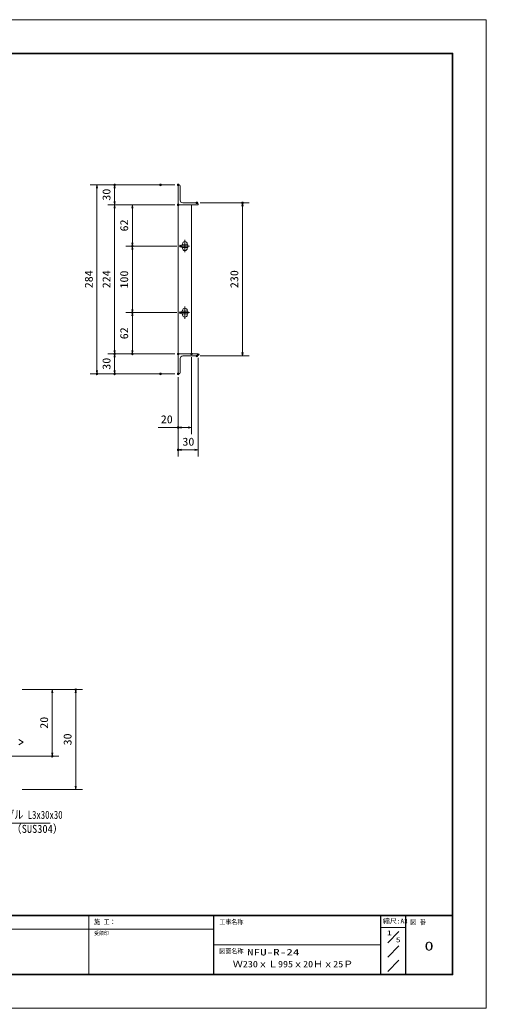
# Model space of a CAD drawing. Units: millimetres, scale not verified, with parts at other scales. Extents: x -1050 to 1050, y -742 to 742.
# Drawn here: x 350 to 1050, y -742 to 742 of the extents above; entities that cross this region are included whole.
import ezdxf
from ezdxf.enums import TextEntityAlignment as Align

# ---------------------------------------------------------------- set-up
doc = ezdxf.new("R2010")
doc.units = ezdxf.units.MM
doc.header["$LTSCALE"] = 5
doc.header["$PDMODE"] = 32
doc.header["$PDSIZE"] = 2.5
for name, pattern in [('CHAIN1', [8, 5, -1, 1, -1]), ('DASHED1', [1.8, 1.2, -0.6]), ('DOUBLE_CHAIN1', [8.8, 5, -1, 0.6, -0.6, 0.6, -1])]:
    doc.linetypes.add(name, pattern=pattern)
for name, color, linetype, lineweight in [('0-0_7-図\u3000枠', 4, 'Continuous', 9), ('0-1_寸法注釈', 2, 'Continuous', 9), ('0-2_蓋', 5, 'Continuous', 9), ('0-3_0', 5, 'Continuous', 9), ('0-4_DEFPOINTS', 134, 'Continuous', 9), ('0-5_中心線', 6, 'CHAIN1', 9), ('0-8_想像線', 134, 'DOUBLE_CHAIN1', 9), ('0-9_1-外形線', 7, 'Continuous', 9), ('0-A_2-中心線', 1, 'CHAIN1', 9), ('0-B_3-点\u3000線', 6, 'DASHED1', 9), ('0-D_5-仮想線', 3, 'DOUBLE_CHAIN1', 9), ('0-E_6-寸法文字', 7, 'Continuous', 9)]:
    doc.layers.add(name, color=color, linetype=linetype, lineweight=lineweight)
doc.styles.add('ＭＳ ゴシック', font='')
doc.styles.get('ＭＳ ゴシック').set_extended_font_data('MS Gothic')

# ---------------------------------------------------------------- blocks, each defined once
blk = doc.blocks.new('_OPEN')
at = {"layer": '0-3_0', "color": 2}
blk.add_line((0, 0), (-5, 0), dxfattribs=at)
blk.add_lwpolyline([(-5, 0.833), (0, 0), (-5, -0.833)], dxfattribs=at)

msp = doc.modelspace()

# ---------------------------------------------------------------- linework, layer by layer
at = {"layer": '0-0_7-図\u3000枠'}
for p, q in [((-973.75, 691.25), (998.75, 691.25)), ((998.75, -691.25), (998.75, 691.25)), ((998.75, -602.5), (-973.75, -602.5)), ((998.75, -603.75), (-973.75, -603.75)), ((453.75, -691.25), (453.75, -603.75)), ((640.5, -691.25), (640.5, -603.75)), ((641.25, -691.25), (641.25, -603.75)), ((891.25, -691.25), (891.25, -603.75)), ((892, -691.25), (892, -603.75)), ((928.75, -691.25), (928.75, -603.75)), ((929.5, -691.25), (929.5, -603.75)), ((928.75, -621.25), (892, -621.25)), ((640.5, -623.75), (116.25, -623.75)), ((919.085, -627.292), (902.216, -644.161)), ((891.25, -647.5), (641.25, -647.5)), ((919.085, -648.767), (902.216, -665.636)), ((919.085, -670.242), (902.216, -687.111)), ((1000, -692.5), (-975, -692.5)), ((998.75, -691.25), (-973.75, -691.25))]:
    msp.add_line(p, q, dxfattribs=at)
at = {"layer": '0-0_7-図\u3000枠', "color": 5}
msp.add_line((998.547, -691.25), (998.75, -691.25), dxfattribs=at)
at = {"layer": '0-0_7-図\u3000枠'}
msp.add_lwpolyline([(-975, 692.5), (1000, 692.5), (1000, -692.5)], dxfattribs=at)
at = {"layer": '0-1_寸法注釈'}
for p, q in [((556.132, 494.475), (455.75, 494.475)), ((582.663, 494.475), (482.282, 494.475)), ((465.75, 489.475), (465.75, 215.475)), ((492.282, 469.475), (492.282, 489.475)), ((582.663, 464.475), (482.282, 464.475)), ((582.663, 464.475), (482.282, 464.475)), ((582.663, 464.475), (508.813, 464.475)), ((620.663, 467.475), (694.121, 467.475)), ((684.121, 242.475), (684.121, 462.475)), ((492.282, 459.475), (492.282, 245.475)), ((518.813, 459.475), (518.813, 407.475)), ((585.854, 402.475), (508.813, 402.475)), ((585.854, 402.475), (508.813, 402.475)), ((518.813, 397.475), (518.813, 307.475)), ((585.854, 302.475), (508.813, 302.475)), ((585.854, 302.475), (508.813, 302.475)), ((518.813, 297.475), (518.813, 245.475)), ((582.663, 240.475), (482.282, 240.475)), ((582.663, 240.475), (482.282, 240.475)), ((582.663, 240.475), (508.813, 240.475)), ((492.282, 235.475), (492.282, 215.475)), ((607.663, 235.475), (607.663, 119.975)), ((617.663, 234.475), (617.663, 86.344)), ((620.663, 237.475), (694.121, 237.475)), ((556.132, 210.475), (455.75, 210.475)), ((582.663, 210.475), (482.282, 210.475)), ((587.663, 205.475), (587.663, 119.975)), ((587.663, 205.475), (587.663, 86.344)), ((587.663, 129.975), (557.817, 129.975)), ((602.663, 129.975), (592.663, 129.975)), ((612.663, 96.344), (592.663, 96.344)), ((353.5, -263.884), (443.851, -263.884)), ((353.5, -263.884), (408.665, -263.884)), ((398.665, -268.884), (398.665, -358.884)), ((433.851, -408.884), (433.851, -268.884)), ((263.5, -363.884), (408.665, -363.884)), ((353.5, -413.884), (443.851, -413.884))]:
    msp.add_line(p, q, dxfattribs=at)
msp.add_lwpolyline([(395.401, -464.259), (256.092, -464.259), (215.782, -404.939)], dxfattribs=at)
at = {"layer": '0-2_蓋'}
for p, q in [((588.663, 494.475), (587.663, 494.475)), ((587.663, 494.475), (587.663, 464.475)), ((590.663, 492.475), (590.663, 471.475)), ((587.663, 464.475), (587.663, 240.475)), ((587.663, 464.475), (617.663, 464.475)), ((594.663, 467.475), (615.663, 467.475)), ((607.663, 464.475), (607.663, 240.475)), ((617.663, 464.475), (617.663, 465.475)), ((593.163, 404.475), (593.163, 400.475)), ((602.163, 404.475), (593.163, 404.475)), ((594.163, 405.725), (594.163, 404.475)), ((601.163, 405.725), (601.163, 404.475)), ((602.163, 404.475), (602.163, 400.475)), ((602.163, 400.475), (593.163, 400.475)), ((594.163, 400.475), (594.163, 399.225)), ((601.163, 400.475), (601.163, 399.225)), ((602.163, 304.475), (593.163, 304.475)), ((593.163, 304.475), (593.163, 300.475)), ((602.163, 300.475), (593.163, 300.475)), ((594.163, 305.725), (594.163, 304.475)), ((594.163, 300.475), (594.163, 299.225)), ((601.163, 305.725), (601.163, 304.475)), ((601.163, 300.475), (601.163, 299.225)), ((602.163, 304.475), (602.163, 300.475)), ((587.663, 240.475), (587.663, 210.475)), ((617.663, 240.475), (587.663, 240.475)), ((617.663, 239.475), (617.663, 240.475)), ((590.663, 233.475), (590.663, 212.475)), ((615.663, 237.475), (594.663, 237.475)), ((587.663, 210.475), (588.663, 210.475))]:
    msp.add_line(p, q, dxfattribs=at)
for centre, radius, start, end in [((588.663, 492.475), 2, 0, 90), ((594.663, 471.475), 4, 180, 270), ((615.663, 465.475), 2, 0, 90), ((597.663, 405.725), 3.5, 0, 180), ((597.663, 399.225), 3.5, 180, 0), ((597.663, 305.725), 3.5, 0, 180), ((597.663, 299.225), 3.5, 180, 0), ((615.663, 239.475), 2, 270, 0), ((594.663, 233.475), 4, 90, 180), ((588.663, 212.475), 2, 270, 0)]:
    msp.add_arc(centre, radius, start, end, dxfattribs=at)
at = {"layer": '0-4_DEFPOINTS'}
msp.add_line((998.547, -691.25), (998.75, -691.25), dxfattribs=at)
msp.add_lwpolyline([(-1050, -742.5), (-1050, 742.5), (1050, 742.5), (1050, -742.5)], close=True, dxfattribs=at)
for p in [(492.282, 494.475), (561.132, 494.475), (587.663, 494.475), (587.663, 464.475), (615.663, 467.475), (684.121, 467.475), (518.813, 402.475), (590.854, 402.475), (518.813, 302.475), (590.854, 302.475), (492.282, 240.475), (518.813, 240.475), (587.663, 240.475), (607.663, 240.475), (615.663, 237.475), (617.663, 239.475), (465.75, 210.475), (492.282, 210.475), (561.132, 210.475), (587.663, 210.475), (587.663, 129.975), (587.663, 96.344), (433.851, -263.884), (398.665, -363.884)]:
    msp.add_point(p, dxfattribs=at)
at = {"layer": '0-5_中心線'}
for p, q in [((604.473, 402.475), (590.854, 402.475)), ((597.663, 411.775), (597.663, 393.175)), ((604.473, 302.475), (590.854, 302.475)), ((597.663, 311.775), (597.663, 293.175))]:
    msp.add_line(p, q, dxfattribs=at)
at = {"layer": '0-8_想像線'}
for p, q in [((354.793, -342.62), (348.5, -338.884)), ((348.5, -346.833), (354.793, -342.62))]:
    msp.add_line(p, q, dxfattribs=at)
at = {"layer": '0-9_1-外形線'}
msp.add_line((998.547, -691.25), (998.75, -691.25), dxfattribs=at)
at = {"layer": '0-A_2-中心線'}
msp.add_line((998.547, -691.25), (998.75, -691.25), dxfattribs=at)
at = {"layer": '0-B_3-点\u3000線'}
msp.add_line((998.547, -691.25), (998.75, -691.25), dxfattribs=at)
at = {"layer": '0-D_5-仮想線'}
msp.add_line((998.547, -691.25), (998.75, -691.25), dxfattribs=at)
at = {"layer": '0-E_6-寸法文字'}
msp.add_line((998.547, -691.25), (998.75, -691.25), dxfattribs=at)

# ---------------------------------------------------------------- block references
at = {"layer": '0-1_寸法注釈'}
for p, rotation in [((465.75, 494.475), 90), ((492.282, 494.475), 90), ((492.282, 464.475), 270), ((492.282, 464.475), 90), ((518.813, 464.475), 90), ((684.121, 467.475), 90), ((518.813, 402.475), 270), ((518.813, 402.475), 90), ((518.813, 302.475), 270), ((518.813, 302.475), 90), ((492.282, 240.475), 270), ((492.282, 240.475), 90), ((518.813, 240.475), 270), ((684.121, 237.475), 270), ((465.75, 210.475), 270), ((492.282, 210.475), 270), ((587.663, 129.975), 180), ((587.663, 96.344), 180), ((398.665, -263.884), 90), ((433.851, -263.884), 90), ((398.665, -363.884), 270), ((433.851, -413.884), 270)]:
    msp.add_blockref('_OPEN', p, dxfattribs=dict(at, rotation=rotation))
for p in [(607.663, 129.975), (617.663, 96.344)]:
    msp.add_blockref('_OPEN', p, dxfattribs=at)

# ---------------------------------------------------------------- texts
at = {"layer": '0-0_7-図\u3000枠', "color": 7, "style": 'ＭＳ ゴシック', "width": 0.9}
msp.add_text('施 工：', height=7.216, dxfattribs=at).set_placement((461.438, -618.654), align=Align.BOTTOM_LEFT)
at = {"layer": '0-0_7-図\u3000枠', "color": 5, "style": 'ＭＳ ゴシック'}
for s, height, width, p in [('工事名称', 7.216, 0.9, (649.238, -618.721)), ('縮尺:A3', 7.216, 1.05, (894.697, -617.361)), ('図 番', 7.221, 0.9, (935.941, -619.078)), ('受領印', 5.773, 0.9, (461.438, -634.42)), ('1', 7.221, 1.5, (900.892, -635.039)), ('5', 7.221, 1.5, (914.263, -645.58)), ('図面名称', 7.216, 0.9, (649.238, -662.626)), ('0', 13.47, 1.5, (957.299, -659.866)), ('NFU-R-24', 9.621, 1.5, (691.042, -666.081)), ('Ｗ230ｘＬ995ｘ20Ｈｘ25Ｐ', 9.621, 1.15, (669.584, -683.894))]:
    msp.add_text(s, height=height, dxfattribs=dict(at, width=width)).set_placement(p, align=Align.BOTTOM_LEFT)
at = {"layer": '0-1_寸法注釈', "color": 7, "style": 'ＭＳ ゴシック', "width": 1.1}
for s, p in [('30', (489.595, 470.742)), ('62', (516.126, 424.523)), ('284', (463.063, 339.157)), ('224', (489.595, 339.157)), ('100', (516.126, 338.72)), ('230', (681.434, 339.375)), ('62', (516.126, 262.523)), ('30', (489.595, 216.742)), ('20', (395.978, -322.617)), ('30', (431.164, -347.617))]:
    msp.add_text(s, height=12.02, rotation=90, dxfattribs=at).set_placement(p, align=Align.BOTTOM_LEFT)
at = {"layer": '0-1_寸法注釈', "color": 7, "style": 'ＭＳ ゴシック'}
for s, height, width, p in [('20', 12.02, 1.1, (561.507, 132.662)), ('30', 12.02, 1.1, (593.93, 99.031)), ('サイドアングル L3x30x30', 12.03, 0.8, (260.869, -461.572)), ('（SUS304）', 12.02, 0.95, (337.183, -482.692))]:
    msp.add_text(s, height=height, dxfattribs=dict(at, width=width)).set_placement(p, align=Align.BOTTOM_LEFT)

doc.saveas('drawing.dxf')
